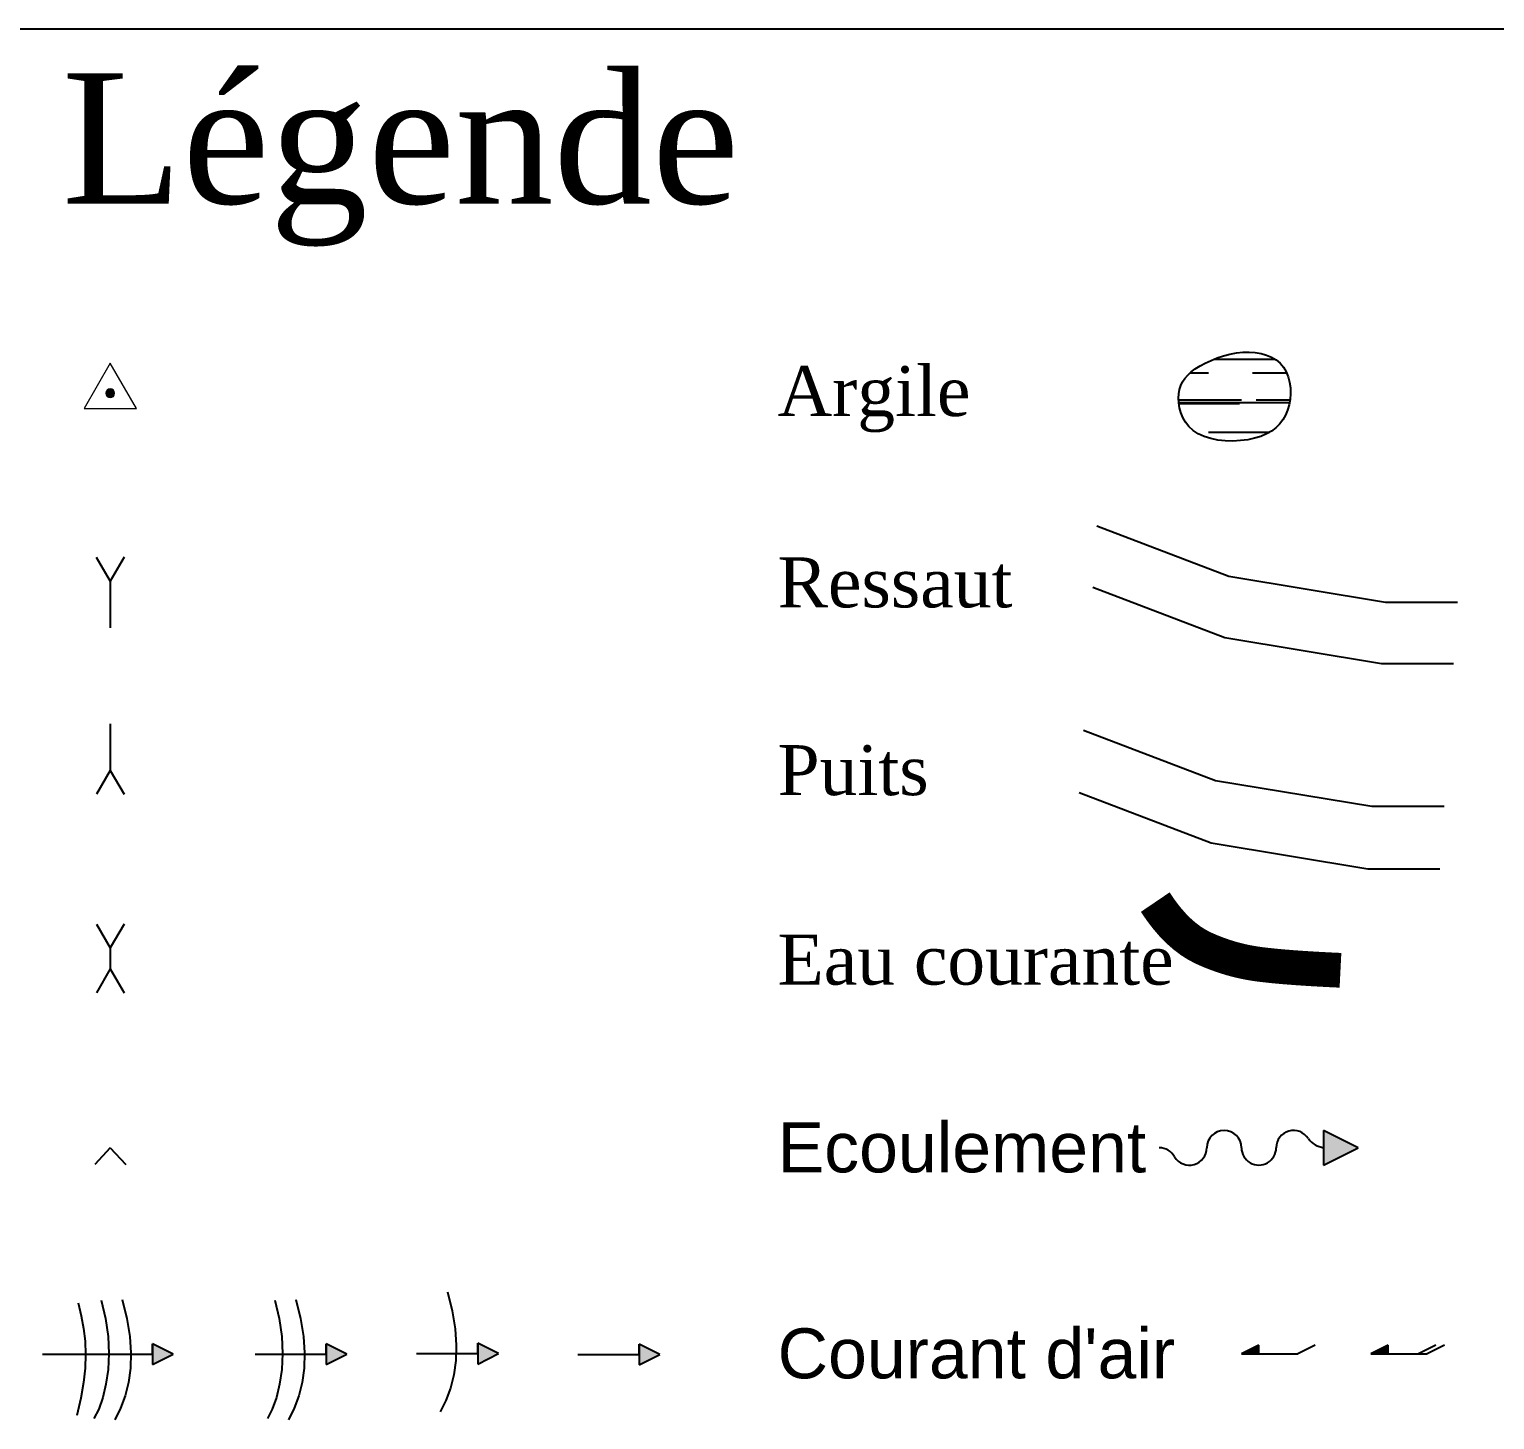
# Model space of a CAD drawing. Header units: metres. Extents: x -231 to 574, y -201 to 398.
# Drawn here: x -8.2 to 67.8, y -124.4 to -52.3 of the extents above; entities that cross this region are included whole.
import ezdxf

# ---------------------------------------------------------------- set-up
doc = ezdxf.new("R2010")
doc.units = ezdxf.units.M
doc.header["$MEASUREMENT"] = 0
for name, color, linetype in [('Blocs - Actifs', 170, 'Continuous'), ('Blocs - Argiles', 32, 'Continuous'), ("Blocs - Courant d'air", 204, 'Continuous'), ('Blocs - Echelle', 250, 'Continuous'), ('Blocs - Pentes', 36, 'Continuous'), ('Blocs - Puits', 36, 'Continuous'), ('Espace Papier - Cadre Visible', 250, 'Continuous'), ('Topo Dessin - Divers', 92, 'Continuous'), ('Topo Dessin - Spéléothèmes', 26, 'Continuous')]:
    doc.layers.add(name, color=color, linetype=linetype)
doc.styles.add('PUITS', font='WINGDNG3.TTF')
doc.linetypes.add('PUITS_1-', pattern='A,0.5,[139,SpeleoPuits.shx,S=1,R=0,X=0,Y=0],0.5', length=1)
doc.linetypes.add('PUITS_2-', pattern='A,0.6,["q",PUITS,S=1,R=0,X=-0.4,Y=-1],0.6', length=1.2)
doc.linetypes.add('RESSAUT_1', pattern='A,0.5,[136,SpeleoPuits.shx,S=1,R=0,X=0,Y=0],0.5', length=1)
doc.linetypes.add('RESSAUT_2', pattern='A,1,[136,SpeleoPuits.shx,S=1,R=0,X=0,Y=0],1', length=2)

# ---------------------------------------------------------------- blocks, each defined once
blk = doc.blocks.new('*U63')
at = {"layer": 'Topo Dessin - Spéléothèmes'}
for p, q in [((-0.805, 1.381), (0, 0)), ((0.794, 1.381), (0, 0.01)), ((0, 0), (-0.001, -2.682))]:
    blk.add_line(p, q, dxfattribs=at)
blk = doc.blocks.new('*U71')
at = {"layer": 'Topo Dessin - Spéléothèmes'}
for p, q in [((0.001, 2.692), (0, 0)), ((0, 0), (-0.794, -1.371)), ((0, 0), (0.805, -1.371))]:
    blk.add_line(p, q, dxfattribs=at)
blk = doc.blocks.new('*U77')
at = {"layer": 'Topo Dessin - Spéléothèmes'}
for p, q in [((-0.804, 1.976), (0.001, 0.605)), ((0.794, 1.976), (0.001, 0.605)), ((0.001, 0.605), (-0.001, -0.605)), ((-0.001, -0.605), (-0.794, -1.976)), ((-0.001, -0.596), (0.804, -1.976))]:
    blk.add_line(p, q, dxfattribs=at)
blk = doc.blocks.new('*U78')
at = {"layer": 'Blocs - Actifs'}
h = blk.add_hatch(color=256, dxfattribs=at)
h.dxf.hatch_style = 1
h.paths.add_polyline_path([(4.732, -1), (6.732, 0), (4.732, 1)])
for p, q in [((6.732, 0), (4.732, 1)), ((4.732, 1), (4.732, -1)), ((4.732, -1), (6.732, 0))]:
    blk.add_line(p, q, dxfattribs=at)
for centre, radius, start, end in [((4.939, 1.347), 1.363, 217.17945, 261.26354), ((-4.731, -1), 1, 28.4711, 90.00504)]:
    blk.add_arc(centre, radius, start, end, dxfattribs=at)
for centre, major_axis, ratio, start_param, end_param in [((-1, 0), (0, -1), 0.999831, 7.853982, 10.99523), ((3, 0), (0, -1), 0.999914, 2.121384, 4.712733), ((-3, 0), (0, 1), 1, 8.404856, 10.995574), ((1, 0), (1, 0), 0.999967, 3.141363, 6.283185)]:
    blk.add_ellipse(centre, major_axis=major_axis, ratio=ratio, start_param=start_param, end_param=end_param, dxfattribs=at)
blk = doc.blocks.new('*U82')
at = {"layer": 'Topo Dessin - Divers'}
h = blk.add_hatch(color=256, dxfattribs=at)
h.dxf.hatch_style = 2
edge = h.paths.add_edge_path()
edge.add_spline(control_points=[(0.25, -0.001), (0.25, -0.138), (0.138, -0.251), (0, -0.251), (-0.138, -0.251), (-0.25, -0.138), (-0.25, -0.001), (-0.25, 0.138), (-0.138, 0.25), (0, 0.25), (0.138, 0.25), (0.25, 0.138), (0.25, -0.001)], knot_values=[0, 0, 0, 0, 1, 1, 1, 2, 2, 2, 3, 3, 3, 4, 4, 4, 4], degree=3, periodic=0)
at = {"layer": 'Topo Dessin - Divers', "lineweight": 5}
blk.add_lwpolyline([(-1.5, -0.867), (1.5, -0.867), (0, 1.733), (-1.5, -0.867)], dxfattribs=at)
blk.add_open_spline([(0.25, -0.001), (0.25, -0.138), (0.138, -0.251), (0, -0.251), (-0.138, -0.251), (-0.25, -0.138), (-0.25, -0.001), (-0.25, 0.138), (-0.138, 0.25), (0, 0.25), (0.138, 0.25), (0.25, 0.138), (0.25, -0.001)], degree=3, knots=[0, 0, 0, 0, 1, 1, 1, 2, 2, 2, 3, 3, 3, 4, 4, 4, 4], dxfattribs=at)
blk = doc.blocks.new('Pente 003')
at = {"layer": 'Blocs - Pentes'}
h = blk.add_hatch(color=256, dxfattribs=at)
h.dxf.hatch_style = 1
h.paths.add_polyline_path([(2.508, -0.639), (3.699, -0.043), (2.508, 0.552)])
for p, q in [((2.508, -0.043), (2.508, 0.552)), ((2.508, 0.552), (2.508, -0.639)), ((3.699, -0.043), (2.508, 0.552)), ((-3.818, -0.043), (2.508, -0.043)), ((2.508, -0.639), (3.699, -0.043))]:
    blk.add_line(p, q, dxfattribs=at)
for points in [[(-1.768, 2.911), (-1.59, 2.168), (-1.455, 1.438), (-1.37, 0.704), (-1.339, -0.05), (-1.367, -0.837), (-1.458, -1.675), (-1.618, -2.579), (-1.851, -3.564)], [(-0.44, 3.062), (-0.185, 2.007), (-0.043, 0.982), (0, 0), (-0.045, -0.924), (-0.166, -1.774), (-0.35, -2.538), (-0.585, -3.199), (-0.859, -3.743)], [(0.77, 3.107), (1.044, 2.006), (1.21, 0.983), (1.275, 0.032), (1.247, -0.85), (1.132, -1.671), (0.939, -2.434), (0.673, -3.145), (0.343, -3.81)]]:
    blk.add_lwpolyline(points, dxfattribs=at)
blk = doc.blocks.new('Pente 002')
at = {"layer": 'Blocs - Pentes'}
h = blk.add_hatch(color=256, dxfattribs=at)
h.dxf.hatch_style = 1
h.paths.add_polyline_path([(2.508, -0.639), (3.699, -0.043), (2.508, 0.552)])
for p, q in [((2.508, -0.043), (2.508, 0.552)), ((2.508, 0.552), (2.508, -0.639)), ((3.699, -0.043), (2.508, 0.552)), ((-1.569, -0.043), (2.508, -0.043)), ((2.508, -0.639), (3.699, -0.043))]:
    blk.add_line(p, q, dxfattribs=at)
for points in [[(-0.44, 3.062), (-0.185, 2.007), (-0.043, 0.982), (0, 0), (-0.045, -0.924), (-0.166, -1.774), (-0.35, -2.538), (-0.585, -3.199), (-0.859, -3.743)], [(0.77, 3.107), (1.044, 2.006), (1.21, 0.983), (1.275, 0.032), (1.247, -0.85), (1.132, -1.671), (0.939, -2.434), (0.673, -3.145), (0.343, -3.81)]]:
    blk.add_lwpolyline(points, dxfattribs=at)
blk = doc.blocks.new('*U79')
at = {"layer": 'Blocs - Pentes'}
h = blk.add_hatch(color=256, dxfattribs=at)
h.dxf.hatch_style = 1
h.paths.add_polyline_path([(1.248, -0.605), (2.439, -0.009), (1.248, 0.586)])
for p, q in [((1.248, -0.009), (1.248, 0.586)), ((1.248, 0.586), (1.248, -0.605)), ((2.439, -0.009), (1.248, 0.586)), ((-2.28, -0.009), (1.248, -0.009)), ((1.248, -0.605), (2.439, -0.009))]:
    blk.add_line(p, q, dxfattribs=at)
blk.add_lwpolyline([(-0.491, 3.551), (-0.217, 2.45), (-0.05, 1.427), (0.015, 0.477), (-0.013, -0.406), (-0.128, -1.227), (-0.321, -1.99), (-0.587, -2.701), (-0.917, -3.366)], dxfattribs=at)
blk = doc.blocks.new('*U83')
at = {"layer": 'Topo Dessin - Spéléothèmes'}
for q in [(-1.27, -1.36), (-1.27, -1.36), (1.27, -1.36), (1.27, -1.36)]:
    blk.add_line((0, 0), q, dxfattribs=at)
blk = doc.blocks.new('Pente 000')
at = {"layer": 'Blocs - Pentes'}
h = blk.add_hatch(color=256, dxfattribs=at)
h.dxf.hatch_style = 1
h.paths.add_polyline_path([(1.248, -0.605), (2.439, -0.009), (1.248, 0.586)])
for p, q in [((1.248, -0.009), (1.248, 0.586)), ((1.248, 0.586), (1.248, -0.605)), ((2.439, -0.009), (1.248, 0.586)), ((-2.28, -0.009), (1.248, -0.009)), ((1.248, -0.605), (2.439, -0.009))]:
    blk.add_line(p, q, dxfattribs=at)
blk = doc.blocks.new('Argile')
at = {"layer": 'Blocs - Argiles'}
h = blk.add_hatch(dxfattribs=at)
h.set_pattern_fill('AR-RROOF', color=256, scale=0.1, style=0)
h.set_pattern_definition([(0, (-114.6587, -168.5966), (5.588, 2.54), [38.1, -5.08, 12.7, -2.54]), (0, (-111.2805, -167.3266), (-2.54, 3.3782), [7.62, -0.8382, 15.24, -1.905]), (0, (-113.3887, -166.4376), (13.208, 1.7018), [20.32, -3.556, 10.16, -2.54])])
h.paths.add_polyline_path([(0.08, 2.363), (0.443, 2.373), (0.794, 2.349), (1.129, 2.293), (1.443, 2.202), (1.733, 2.078), (1.995, 1.919), (2.225, 1.726), (2.42, 1.498), (2.576, 1.236), (2.693, 0.946), (2.773, 0.636), (2.817, 0.312), (2.826, -0.019), (2.801, -0.349), (2.743, -0.672), (2.654, -0.98), (2.533, -1.267), (2.381, -1.531), (2.196, -1.772), (1.978, -1.988), (1.726, -2.179), (1.44, -2.344), (1.117, -2.482), (0.758, -2.593), (0.364, -2.675), (-0.056, -2.727), (-0.49, -2.748), (-0.929, -2.736), (-1.36, -2.69), (-1.772, -2.609), (-2.153, -2.491), (-2.494, -2.336), (-2.784, -2.142), (-3.024, -1.916), (-3.219, -1.664), (-3.371, -1.395), (-3.483, -1.114), (-3.56, -0.83), (-3.603, -0.549), (-3.617, -0.279), (-3.603, -0.024), (-3.562, 0.215), (-3.492, 0.439), (-3.391, 0.651), (-3.259, 0.851), (-3.093, 1.043), (-2.893, 1.227), (-2.657, 1.405), (-2.385, 1.577), (-2.082, 1.742), (-1.752, 1.895), (-1.403, 2.033), (-1.039, 2.152), (-0.667, 2.249), (-0.292, 2.321)])
blk.add_lwpolyline([(0.08, 2.363), (0.443, 2.373), (0.794, 2.349), (1.129, 2.293), (1.443, 2.202), (1.733, 2.078), (1.995, 1.919), (2.225, 1.726), (2.42, 1.498), (2.576, 1.236), (2.693, 0.946), (2.773, 0.636), (2.817, 0.312), (2.826, -0.019), (2.801, -0.349), (2.743, -0.672), (2.654, -0.98), (2.533, -1.267), (2.381, -1.531), (2.196, -1.772), (1.978, -1.988), (1.726, -2.179), (1.44, -2.344), (1.117, -2.482), (0.758, -2.593), (0.364, -2.675), (-0.056, -2.727), (-0.49, -2.748), (-0.929, -2.736), (-1.36, -2.69), (-1.772, -2.609), (-2.153, -2.491), (-2.494, -2.336), (-2.784, -2.142), (-3.024, -1.916), (-3.219, -1.664), (-3.371, -1.395), (-3.483, -1.114), (-3.56, -0.83), (-3.603, -0.549), (-3.617, -0.279), (-3.603, -0.024), (-3.562, 0.215), (-3.492, 0.439), (-3.391, 0.651), (-3.259, 0.851), (-3.093, 1.043), (-2.893, 1.227), (-2.657, 1.405), (-2.385, 1.577), (-2.082, 1.742), (-1.752, 1.895), (-1.403, 2.033), (-1.039, 2.152), (-0.667, 2.249), (-0.292, 2.321)], close=True, dxfattribs=at)
blk = doc.blocks.new('CA 001')
at = {"layer": "Blocs - Courant d'air"}
h = blk.add_hatch(color=256, dxfattribs=at)
h.dxf.hatch_style = 1
h.paths.add_polyline_path([(1, 0.5), (0, 0), (1, 0)])
for p, q in [((1, 0.5), (0, 0)), ((0, 0), (3.25, 0)), ((0, 0), (1, 0)), ((1, 0), (1, 0.5)), ((4.25, 0.5), (3.25, 0))]:
    blk.add_line(p, q, dxfattribs=at)
blk = doc.blocks.new('CA 002')
at = {"layer": "Blocs - Courant d'air"}
h = blk.add_hatch(color=256, dxfattribs=at)
h.dxf.hatch_style = 1
h.paths.add_polyline_path([(1, 0.5), (0, 0), (1, 0)])
for p, q in [((1, 0.5), (0, 0)), ((0, 0), (3.25, 0)), ((0, 0), (1, 0)), ((1, 0), (1, 0.5)), ((3.75, 0.5), (2.75, 0)), ((4.25, 0.5), (3.25, 0))]:
    blk.add_line(p, q, dxfattribs=at)
blk = doc.blocks.new('Cartouche')
at = {"layer": 'Blocs - Actifs', "const_width": 2}
blk.add_lwpolyline([(306.591, 112.251), (306.911, 111.779), (307.24, 111.348), (307.578, 110.955), (307.924, 110.603), (308.28, 110.289), (308.644, 110.015), (309.017, 109.781), (309.398, 109.586), (309.785, 109.418), (310.175, 109.266), (310.566, 109.129), (310.96, 109.007), (311.356, 108.901), (311.754, 108.81), (312.154, 108.734), (312.557, 108.674), (312.983, 108.623), (313.456, 108.573), (313.975, 108.526), (314.54, 108.481), (315.151, 108.438), (315.807, 108.398), (316.51, 108.36), (317.259, 108.323)], dxfattribs=at)
at = {"layer": 'Blocs - Puits', "linetype": 'RESSAUT_1'}
blk.add_lwpolyline([(303.235, 133.905), (310.838, 131.007), (319.852, 129.52), (324.007, 129.52)], dxfattribs=at)
at = {"layer": 'Blocs - Puits', "linetype": 'RESSAUT_2'}
blk.add_lwpolyline([(303, 130.381), (310.603, 127.484), (319.617, 125.996), (323.771, 125.996)], dxfattribs=at)
at = {"layer": 'Blocs - Puits', "linetype": 'PUITS_1-'}
blk.add_lwpolyline([(302.452, 122.159), (310.055, 119.261), (319.069, 117.774), (323.223, 117.774)], dxfattribs=at)
at = {"layer": 'Blocs - Puits', "linetype": 'PUITS_2-'}
blk.add_lwpolyline([(302.216, 118.557), (309.819, 115.659), (318.833, 114.172), (322.988, 114.172)], dxfattribs=at)
at = {"layer": 'Espace Papier - Cadre Visible'}
blk.add_line((350, 162.5), (176.25, 162.5), dxfattribs=at)
at = {"layer": 'Blocs - Actifs'}
blk.add_blockref('*U78', (311.555, 98.108), dxfattribs=at)
at = {"layer": "Blocs - Courant d'air", "color": 255}
for name, p in [('Argile', (311.555, 141.545)), ('Pente 000', (275.61, 86.219))]:
    blk.add_blockref(name, p, dxfattribs=at)
at = {"layer": 'Blocs - Echelle'}
for name, p in [('*U63', (246.402, 130.725)), ('*U71', (246.402, 119.827)), ('*U77', (246.402, 109.006))]:
    blk.add_blockref(name, p, dxfattribs=at)
at = {"layer": 'Blocs - Echelle', "xscale": 0.7055259337507109, "yscale": 0.7055259337507109, "zscale": 0.7055259337507109}
blk.add_blockref('*U83', (246.402, 98.108), dxfattribs=at)
at = {"layer": 'Blocs - Pentes'}
for name, p in [('*U79', (266.318, 86.262)), ('Pente 003', (246.318, 86.262)), ('Pente 002', (256.318, 86.262))]:
    blk.add_blockref(name, p, dxfattribs=at)
at = {"layer": 'Espace Papier - Cadre Visible'}
for name, p in [('CA 001', (311.555, 86.25)), ('CA 002', (319, 86.25))]:
    blk.add_blockref(name, p, dxfattribs=at)
at = {"layer": 'Topo Dessin - Divers'}
blk.add_blockref('*U82', (246.402, 141.545), dxfattribs=at)
at = {"layer": 'Espace Papier - Cadre Visible', "insert": (263.125, 154.98), "char_height": 7.5, "width": 173.75, "attachment_point": 5}
blk.add_mtext('\\fTimes New Roman|b0|i0|c0|p18;Légende', dxfattribs=at)
at = {"layer": 'Espace Papier - Cadre Visible', "char_height": 2.87867, "attachment_point": 4}
for s, insert in [('\\fTimes New Roman|b0|i0|c0|p18;Argile', (284.84, 141.201)), ('{\\fTimes New Roman|b0|i0|c0|p18;Ressaut}', (284.84, 130.636)), ('\\fTimes New Roman|b0|i0|c0|p18;Puits', (284.84, 119.827)), ('\\fTimes New Roman|b0|i0|c0|p18;Eau courante', (284.84, 108.917)), ('\\fArial|b0|i0|c0|p34;\\W1;Ecoulement', (284.84, 98.108)), ("{\\fArial|b0|i0|c0|p34;Courant d'air}", (284.84, 86.25))]:
    blk.add_mtext(s, dxfattribs=dict(at, insert=insert))

msp = doc.modelspace()

# ---------------------------------------------------------------- block references
at = {"layer": 'Espace Papier - Cadre Visible', "xscale": 0.9, "yscale": 0.9, "zscale": 0.9}
msp.add_blockref('Cartouche', (-225.75, -198.59), dxfattribs=at)

doc.saveas('drawing.dxf')
